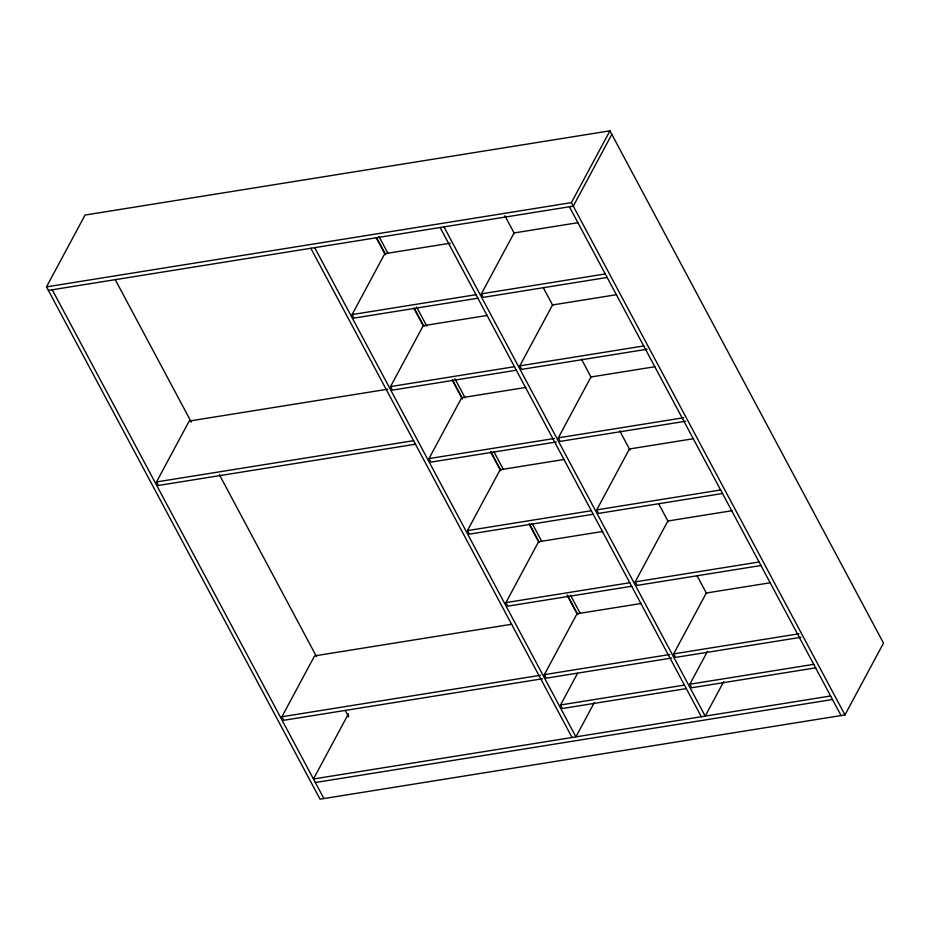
<?xml version="1.0" encoding="UTF-8"?>
<svg xmlns="http://www.w3.org/2000/svg" width="930" height="930" viewBox="0 0 930 930"><rect width="100%" height="100%" fill="white"/><g stroke="black" fill="none" stroke-linecap="round" stroke-linejoin="round"><path stroke-width="1.4" d="M46.5 286.87L85.049 215.063L609.941 130.828L883.5 643.13L844.952 714.926L320.048 799.172L46.5 286.87L571.392 202.624L609.941 130.828M415.559 444.191L158.402 485.46L156.519 481.938L189.197 421.069L387.787 389.193M477.985 298.193L353.97 318.106L352.086 314.584L384.776 253.704L450.341 243.183M516.441 370.21L392.425 390.112L390.542 386.589L423.22 325.721L487.367 315.421M607.278 277.442L483.263 297.356L481.391 293.834L514.069 232.953L578.216 222.654M542.376 678.784L283.778 720.285L281.906 716.763L314.584 655.894L511.744 624.251M556.314 441.994L430.881 462.129L428.997 458.606L461.675 397.726L525.822 387.438M611.835 134.339L573.275 206.146L48.383 290.393M647.152 349.227L521.718 369.361L519.835 365.839L552.525 304.97L616.66 294.671M348.425 713.856L313.457 778.991L830.618 695.989M593.34 514.232L469.325 534.146L467.441 530.623L500.131 469.743L564.266 459.443M685.608 421.244L560.174 441.378L558.291 437.856L590.969 376.976L655.115 366.687M631.796 586.249L507.78 606.151L505.897 602.628L538.575 541.76L602.721 531.46M722.633 493.481L598.618 513.383L596.735 509.861L629.424 448.992L693.571 438.693M671.669 658.033L546.224 678.168L544.352 674.645L577.03 613.765L641.177 603.477M686.433 688.595L562.429 708.497L560.546 704.975L577.565 673.274M761.089 565.498L637.073 585.4L635.19 581.878L667.868 521.009L732.015 510.71M594.375 702.464L575.903 736.862L314.689 247.647M800.963 637.283L675.529 657.417L673.646 653.895L706.323 593.014L770.47 582.726M815.726 667.845L691.722 687.747L689.839 684.224L707.544 651.244M723.668 681.713L705.196 716.112L443.982 226.897M352.086 314.584L476.102 294.671M481.391 293.834L605.395 273.92M390.542 386.589L514.557 366.687M519.835 365.839L643.851 345.937M156.519 481.938L413.676 440.669M428.997 458.606L554.431 438.472M558.291 437.856L683.724 417.721M467.441 530.623L591.457 510.71M596.735 509.861L720.75 489.959M505.897 602.628L629.912 582.726M635.19 581.878L759.206 561.976M281.906 716.763L540.493 675.261M544.352 674.645L669.786 654.511M673.646 653.895L799.079 633.76M560.546 704.975L684.561 685.073M689.839 684.224L813.855 664.322M315.34 782.514L832.501 699.511M571.392 202.624L844.952 714.926M569.404 206.774L841.069 715.554M504.851 215.69L514.418 233.616M543.143 287.405L552.722 305.342M581.436 359.12L591.015 377.057M619.729 430.846L629.994 450.05M658.707 503.839L668.286 521.765M697 575.554L706.579 593.491M440.123 227.513L701.336 716.739M378.987 236.534L387.88 253.193M416.605 306.993L426.87 326.209M454.91 378.719L465.174 397.935M493.9 451.736L503.467 469.673M532.204 523.474L541.772 541.4M570.497 595.2L580.076 613.137M376.801 238.068L385.694 254.715M414.42 308.516L423.987 326.453M452.724 380.254L462.291 398.18M491.017 451.98L500.596 469.917M529.321 523.718L538.9 541.655M567.625 595.456L577.879 614.66M376.243 237.72L385.125 254.367M413.85 308.156L423.417 326.093M452.143 379.882L462.396 399.086M490.436 451.596L500.689 470.801M529.414 524.59L538.981 542.527M567.021 595.026L577.286 614.242M310.829 248.264L572.043 737.49M115.425 280.011L191.347 422.197M219.387 474.719L316.514 656.615M345.239 710.415L348.657 716.821M52.243 289.776L323.907 798.556"/></g></svg>
